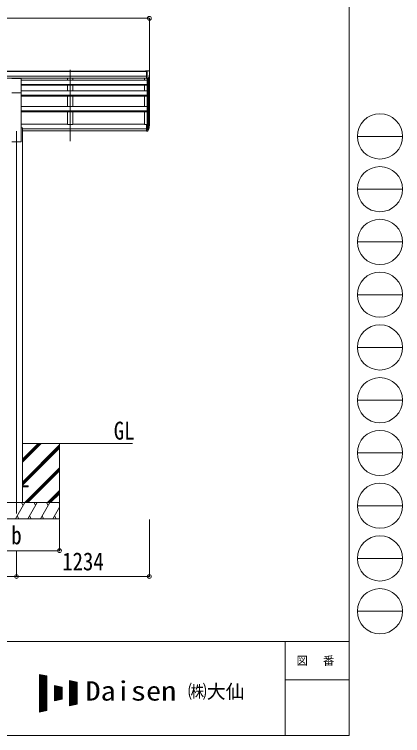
# Model space of a CAD drawing. Units: millimetres at full size; details may follow other scales. Extents: x -9783 to 33754, y -10064 to 6752.
# Drawn here: x 6287 to 9892, y -6828 to -130 of the extents above; entities that cross this region are included whole.
import ezdxf
from ezdxf.enums import TextEntityAlignment as Align

# ---------------------------------------------------------------- set-up
doc = ezdxf.new("R2010")
doc.units = ezdxf.units.MM
doc.header["$LTSCALE"] = 35
doc.header["$PDMODE"] = 32
doc.header["$PDSIZE"] = 35
for name, color, linetype, lineweight in [('0-0_0', 7, 'Continuous', 9), ('0-1_本体', 4, 'Continuous', 9), ('0-2_部品', 7, 'Continuous', 9), ('0-8_PARTS2', 2, 'Continuous', 9), ('0-A_寸法', 6, 'Continuous', 9), ('F-0_240', 7, 'Continuous', 9)]:
    doc.layers.add(name, color=color, linetype=linetype, lineweight=lineweight)
doc.styles.add('ＭＳ ゴシック', font='')
doc.styles.get('ＭＳ ゴシック').set_extended_font_data('MS Gothic')

msp = doc.modelspace()

# ---------------------------------------------------------------- linework, layer by layer
at = {"layer": '0-0_0'}
for p, q in [((6361.2, -4114.32), (7382.2, -4114.32)), ((6361.2, -4290.15), (6537.04, -4114.32)), ((6361.2, -4276.01), (6522.89, -4114.32)), ((6361.2, -4261.87), (6508.75, -4114.32)), ((6361.2, -4474), (6706.2, -4129)), ((6361.2, -4488.14), (6706.2, -4143.14)), ((6706.2, -4114.32), (6706.2, -4814.32)), ((6361.2, -4502.28), (6706.2, -4157.29)), ((6383.01, -4664.32), (6706.2, -4341.13)), ((6397.15, -4664.32), (6706.2, -4355.28)), ((6411.3, -4664.32), (6706.2, -4369.42)), ((6595.15, -4664.32), (6706.2, -4553.26)), ((6609.29, -4664.32), (6706.2, -4567.41)), ((6623.43, -4664.32), (6706.2, -4581.55)), ((6706.2, -4664.32), (5906.2, -4664.32)), ((6297.36, -4814.32), (6383.96, -4664.32)), ((6368.96, -4690.3), (6353.96, -4664.32)), ((6412.83, -4814.32), (6499.43, -4664.32)), ((6484.43, -4690.3), (6469.43, -4664.32)), ((6528.3, -4814.32), (6614.9, -4664.32)), ((6584.9, -4664.32), (6599.9, -4690.3)), ((6700.37, -4664.32), (6706.2, -4674.42)), ((6643.77, -4814.32), (6706.2, -4706.18)), ((5906.2, -4814.32), (6706.2, -4814.32)), ((6312.36, -4788.34), (6327.36, -4814.32)), ((6427.83, -4788.34), (6442.83, -4814.32)), ((6543.3, -4788.34), (6558.3, -4814.32)), ((6658.77, -4788.34), (6673.77, -4814.32))]:
    msp.add_line(p, q, dxfattribs=at)
at = {"layer": '0-1_本体'}
for p, q in [((1798.7, -655.9), (7503.7, -655.9)), ((1798.7, -661.26), (7513.7, -661.26)), ((1798.7, -704.77), (7513.7, -704.78)), ((1798.7, -722.44), (7513.7, -722.44)), ((6779.2, -722.44), (6779.2, -741.09)), ((6829.2, -722.44), (6829.2, -741.09)), ((7495.2, -722.44), (7495.2, -741.09)), ((7520.2, -726.28), (7520.2, -1152.88)), ((7526.2, -726.8), (7526.2, -1197.32)), ((7535.92, -711.45), (7535.92, -1179.32)), ((7540.2, -1155.05), (7540.2, -692.65)), ((7520.2, -740.68), (6348.7, -740.68)), ((6348.7, -782.37), (7520.2, -782.37)), ((6348.7, -784.06), (7520.2, -784.06)), ((6348.7, -788.47), (7520.2, -788.47)), ((6779.2, -788.49), (6779.2, -794.25)), ((6779.2, -788.49), (6779.2, -839.46)), ((6829.2, -788.49), (6829.2, -794.25)), ((6829.2, -788.49), (6829.2, -839.46)), ((7495.2, -788.47), (7495.2, -839.46)), ((6348.7, -839.46), (7520.2, -839.46)), ((6348.7, -1314.32), (6348.7, -858.68)), ((6348.7, -880.11), (7520.2, -880.11)), ((6348.7, -881.8), (7520.2, -881.8)), ((6348.7, -888.52), (7520.2, -888.52)), ((6779.2, -888.52), (6779.2, -985.19)), ((6829.2, -888.52), (6829.2, -985.19)), ((7495.2, -888.52), (7495.2, -985.19)), ((6348.7, -985.19), (7520.2, -985.19)), ((7520.2, -1024.66), (6348.7, -1024.66)), ((7520.2, -1026.34), (6348.7, -1026.34)), ((7520.2, -1035.38), (6348.7, -1035.38)), ((6779.2, -1035.38), (6779.2, -1153.71)), ((7495.2, -1035.38), (7495.2, -1153.71)), ((6348.7, -1148.5), (6779.2, -1148.5)), ((6348.7, -1184.32), (6361.2, -1184.32)), ((6361.2, -1184.32), (6361.2, -4664.31)), ((6361.2, -1192.8), (7513.7, -1192.8)), ((6361.2, -1194.18), (7513.7, -1194.18)), ((6829.2, -1148.5), (7495.2, -1148.5)), ((7513.7, -1153.71), (7495.2, -1153.71)), ((6361.2, -1211.36), (7513.7, -1211.36)), ((6263.7, -1314.32), (6348.7, -1314.32))]:
    msp.add_line(p, q, dxfattribs=at)
msp.add_lwpolyline([(6829.2, -1035.38), (6829.2, -1153.71), (6779.2, -1153.71)], dxfattribs=at)
at = {"layer": '0-2_部品'}
for p, q in [((7513.7, -654.29), (7503.7, -654.38)), ((7503.7, -655.9), (7503.7, -654.38)), ((7513.7, -726.28), (7513.7, -654.29)), ((7532.2, -654.29), (7513.7, -654.29)), ((7520.2, -727.28), (7520.2, -654.29)), ((7532.2, -654.29), (7534.54, -654.44)), ((7535.3, -654.86), (7539.36, -660.67)), ((7542.2, -663.67), (7542.2, -664.29)), ((6263.7, -724.53), (6348.7, -724.53)), ((6348.7, -858.68), (6348.7, -724.53)), ((7513.7, -726.28), (7520.2, -726.28)), ((7520.2, -727.28), (7525.41, -726.96)), ((7527.83, -725.47), (7537.1, -709.4)), ((6263.7, -858.68), (6348.7, -858.68)), ((7513.7, -1152.88), (7513.7, -1213.94)), ((7513.7, -1152.88), (7520.2, -1152.88)), ((7513.7, -1191.19), (7520.2, -1191.19)), ((7513.7, -1196.59), (7520.2, -1196.59)), ((7520.2, -1152.88), (7520.2, -1214.76)), ((7520.2, -1197.59), (7525.34, -1197.59)), ((7520.2, -1199.59), (7525.05, -1199.59)), ((7526.64, -1196.84), (7536.39, -1178.43)), ((7537.81, -1178.92), (7527.65, -1198.09)), ((7535.23, -1195.78), (7527.65, -1213.26)), ((7513.7, -1213.94), (7520.2, -1213.94)), ((7520.2, -1214.76), (7525.05, -1214.76))]:
    msp.add_line(p, q, dxfattribs=at)
at = {"layer": '0-2_部品', "color": 4}
msp.add_line((6416, -4509.82), (6361.2, -4509.82), dxfattribs=at)
msp.add_lwpolyline([(6416, -4509.82), (6416, -4518.82), (6361.2, -4518.82)], dxfattribs=at)
at = {"layer": '0-2_部品'}
for centre, radius, start, end in [((7534.48, -655.44), 1, 35, 86.5), ((7340.2, -664.29), 202, 347.09739, 0), ((7539.2, -663.67), 3, 0, 87), ((7525.23, -723.97), 3, 273.5, 330), ((7525.05, -1196.59), 3, 270, 330), ((7525.34, -1196.09), 1.5, 270, 330), ((7406.99, -1159.7), 133.22, 344.28698, 356.72013), ((7452.26, -1152.47), 88.05, 342.78929, 2.77608), ((7451.54, -1156.75), 89.07, 345.58812, 5.50424), ((7525.05, -1211.76), 3, 270, 330)]:
    msp.add_arc(centre, radius, start, end, dxfattribs=at)
at = {"layer": '0-8_PARTS2'}
for p, q in [((6804.2, -1308.12), (6804.2, -645.59)), ((6306.2, -1214.32), (6306.2, -4764.32))]:
    msp.add_line(p, q, dxfattribs=at)
at = {"layer": '0-A_寸法'}
for p, q in [((1772.2, -165.96), (7540.2, -165.96)), ((7540.2, -165.96), (7540.2, -711.59)), ((6706.2, -5110.71), (6706.2, -4821.74)), ((7540.2, -5350.69), (7540.2, -4821.74)), ((5906.2, -5110.71), (6706.2, -5110.71)), ((6306.2, -5350.69), (6306.2, -5110.71)), ((3006.2, -5350.69), (6306.2, -5350.69)), ((6306.2, -5350.69), (7540.2, -5350.69))]:
    msp.add_line(p, q, dxfattribs=at)
for p in [(7540.2, -165.96), (6706.2, -5110.71), (6306.2, -5350.69), (7540.2, -5350.69)]:
    msp.add_point(p, dxfattribs=at)
at = {"layer": 'F-0_240', "color": 5}
for p, q in [((9396.97, 6751.9), (9396.97, -6828.1)), ((-9783.03, -5953.1), (9396.97, -5953.1)), ((8801.97, -5953.1), (8801.97, -6828.1)), ((8801.97, -6311.85), (9396.97, -6311.85)), ((-9783.03, -6828.1), (9396.97, -6828.1))]:
    msp.add_line(p, q, dxfattribs=at)
at = {"layer": 'F-0_240', "color": 4}
for p, q in [((9471.77, -1263.1), (9891.77, -1263.1)), ((9471.77, -1753.1), (9891.77, -1753.1)), ((9471.77, -2243.1), (9891.77, -2243.1)), ((9471.77, -2733.1), (9891.77, -2733.1)), ((9471.77, -3223.1), (9891.77, -3223.1)), ((9471.77, -3713.1), (9891.77, -3713.1)), ((9471.77, -4203.1), (9891.77, -4203.1)), ((9471.77, -4693.1), (9891.77, -4693.1)), ((9471.77, -5183.1), (9891.77, -5183.1)), ((9471.77, -5673.1), (9891.77, -5673.1))]:
    msp.add_line(p, q, dxfattribs=at)
at = {"layer": 'F-0_240'}
for p, q in [((6519.04, -6259.47), (6589.04, -6274.05)), ((6519.04, -6259.47), (6519.04, -6609.47)), ((6519.04, -6262.76), (6534.85, -6262.76)), ((6519.04, -6266.26), (6551.65, -6266.26)), ((6519.04, -6269.76), (6568.45, -6269.76)), ((6519.04, -6273.26), (6585.25, -6273.26)), ((6519.04, -6276.76), (6589.04, -6276.76)), ((6519.04, -6280.26), (6589.04, -6280.26)), ((6519.04, -6283.76), (6589.04, -6283.76)), ((6519.04, -6287.26), (6589.04, -6287.26)), ((6519.04, -6290.76), (6589.04, -6290.76)), ((6519.04, -6294.26), (6589.04, -6294.26)), ((6521.12, -6609.03), (6521.12, -6259.9)), ((6524.62, -6608.3), (6524.62, -6260.63)), ((6528.12, -6607.58), (6528.12, -6261.36)), ((6531.62, -6606.85), (6531.62, -6262.09)), ((6535.12, -6606.12), (6535.12, -6262.81)), ((6538.62, -6605.39), (6538.62, -6263.54)), ((6542.12, -6604.66), (6542.12, -6264.27)), ((6545.62, -6603.93), (6545.62, -6265)), ((6549.12, -6603.2), (6549.12, -6265.73)), ((6552.62, -6602.47), (6552.62, -6266.46)), ((6556.12, -6601.74), (6556.12, -6267.19)), ((6559.62, -6601.01), (6559.62, -6267.92)), ((6563.12, -6600.28), (6563.12, -6268.65)), ((6566.62, -6599.55), (6566.62, -6269.38)), ((6570.12, -6598.83), (6570.12, -6270.11)), ((6573.62, -6598.1), (6573.62, -6270.84)), ((6577.12, -6597.37), (6577.12, -6271.56)), ((6580.62, -6596.64), (6580.62, -6272.29)), ((6584.12, -6595.91), (6584.12, -6273.02)), ((6587.62, -6595.18), (6587.62, -6273.75)), ((6589.04, -6274.05), (6589.04, -6594.88)), ((6519.04, -6297.76), (6589.04, -6297.76)), ((6519.04, -6301.26), (6589.04, -6301.26)), ((6519.04, -6304.76), (6589.04, -6304.76)), ((6519.04, -6308.26), (6589.04, -6308.26)), ((6519.04, -6311.76), (6589.04, -6311.76)), ((6519.04, -6315.26), (6589.04, -6315.26)), ((6519.04, -6318.76), (6589.04, -6318.76)), ((6519.04, -6322.26), (6589.04, -6322.26)), ((6519.04, -6325.76), (6589.04, -6325.76)), ((6519.04, -6329.26), (6589.04, -6329.26)), ((6519.04, -6332.76), (6589.04, -6332.76)), ((6519.04, -6336.26), (6589.04, -6336.26)), ((6519.04, -6339.76), (6589.04, -6339.76)), ((6519.04, -6343.26), (6589.04, -6343.26)), ((6519.04, -6346.76), (6589.04, -6346.76)), ((6519.04, -6350.26), (6589.04, -6350.26)), ((6519.04, -6353.76), (6589.04, -6353.76)), ((6519.04, -6357.26), (6589.04, -6357.26)), ((6519.04, -6360.76), (6589.04, -6360.76)), ((6799.04, -6317.8), (6869.04, -6332.38)), ((6799.04, -6317.8), (6799.04, -6551.13)), ((6799.04, -6318.76), (6803.65, -6318.76)), ((6799.04, -6322.26), (6820.45, -6322.26)), ((6799.04, -6325.76), (6837.25, -6325.76)), ((6799.04, -6329.26), (6854.05, -6329.26)), ((6799.04, -6332.76), (6869.04, -6332.76)), ((6799.04, -6336.26), (6869.04, -6336.26)), ((6799.04, -6339.76), (6869.04, -6339.76)), ((6799.04, -6343.26), (6869.04, -6343.26)), ((6799.04, -6346.76), (6869.04, -6346.76)), ((6799.04, -6350.26), (6869.04, -6350.26)), ((6799.04, -6353.76), (6869.04, -6353.76)), ((6799.04, -6357.26), (6869.04, -6357.26)), ((6799.04, -6360.76), (6869.04, -6360.76)), ((6801.12, -6550.7), (6801.12, -6318.23)), ((6804.62, -6549.97), (6804.62, -6318.96)), ((6808.12, -6549.24), (6808.12, -6319.69)), ((6811.62, -6548.51), (6811.62, -6320.42)), ((6815.12, -6547.78), (6815.12, -6321.15)), ((6818.62, -6547.05), (6818.62, -6321.88)), ((6822.12, -6546.33), (6822.12, -6322.61)), ((6825.62, -6545.6), (6825.62, -6323.34)), ((6829.12, -6544.87), (6829.12, -6324.06)), ((6832.62, -6544.14), (6832.62, -6324.79)), ((6836.12, -6543.41), (6836.12, -6325.52)), ((6839.62, -6542.68), (6839.62, -6326.25)), ((6843.12, -6541.95), (6843.12, -6326.98)), ((6846.62, -6541.22), (6846.62, -6327.71)), ((6850.12, -6540.49), (6850.12, -6328.44)), ((6853.62, -6539.76), (6853.62, -6329.17)), ((6857.12, -6539.03), (6857.12, -6329.9)), ((6860.62, -6538.3), (6860.62, -6330.63)), ((6864.12, -6537.58), (6864.12, -6331.36)), ((6867.62, -6536.85), (6867.62, -6332.09)), ((6869.04, -6332.38), (6869.04, -6536.55)), ((6519.04, -6364.26), (6589.04, -6364.26)), ((6519.04, -6367.76), (6589.04, -6367.76)), ((6519.04, -6371.26), (6589.04, -6371.26)), ((6519.04, -6374.76), (6589.04, -6374.76)), ((6519.04, -6378.26), (6589.04, -6378.26)), ((6519.04, -6381.76), (6589.04, -6381.76)), ((6519.04, -6385.26), (6589.04, -6385.26)), ((6519.04, -6388.76), (6589.04, -6388.76)), ((6519.04, -6392.26), (6589.04, -6392.26)), ((6519.04, -6395.76), (6589.04, -6395.76)), ((6519.04, -6399.26), (6589.04, -6399.26)), ((6519.04, -6402.76), (6589.04, -6402.76)), ((6519.04, -6406.26), (6589.04, -6406.26)), ((6519.04, -6409.76), (6589.04, -6409.76)), ((6519.04, -6413.26), (6589.04, -6413.26)), ((6519.04, -6416.76), (6589.04, -6416.76)), ((6519.04, -6420.26), (6589.04, -6420.26)), ((6519.04, -6423.76), (6589.04, -6423.76)), ((6519.04, -6427.26), (6589.04, -6427.26)), ((6659.04, -6364.47), (6729.04, -6379.05)), ((6659.04, -6364.47), (6659.04, -6504.47)), ((6659.04, -6367.76), (6674.85, -6367.76)), ((6659.04, -6371.26), (6691.65, -6371.26)), ((6659.04, -6374.76), (6708.45, -6374.76)), ((6659.04, -6378.26), (6725.25, -6378.26)), ((6659.04, -6381.76), (6729.04, -6381.76)), ((6659.04, -6385.26), (6729.04, -6385.26)), ((6659.04, -6388.76), (6729.04, -6388.76)), ((6659.04, -6392.26), (6729.04, -6392.26)), ((6659.04, -6395.76), (6729.04, -6395.76)), ((6659.04, -6399.26), (6729.04, -6399.26)), ((6659.04, -6402.76), (6729.04, -6402.76)), ((6659.04, -6406.26), (6729.04, -6406.26)), ((6659.04, -6409.76), (6729.04, -6409.76)), ((6659.04, -6413.26), (6729.04, -6413.26)), ((6659.04, -6416.76), (6729.04, -6416.76)), ((6659.04, -6420.26), (6729.04, -6420.26)), ((6659.04, -6423.76), (6729.04, -6423.76)), ((6659.04, -6427.26), (6729.04, -6427.26)), ((6661.12, -6504.03), (6661.12, -6364.9)), ((6664.62, -6503.3), (6664.62, -6365.63)), ((6668.12, -6502.58), (6668.12, -6366.36)), ((6671.62, -6501.85), (6671.62, -6367.09)), ((6675.12, -6501.12), (6675.12, -6367.81)), ((6678.62, -6500.39), (6678.62, -6368.54)), ((6682.12, -6499.66), (6682.12, -6369.27)), ((6685.62, -6498.93), (6685.62, -6370)), ((6689.12, -6498.2), (6689.12, -6370.73)), ((6692.62, -6497.47), (6692.62, -6371.46)), ((6696.12, -6496.74), (6696.12, -6372.19)), ((6699.62, -6496.01), (6699.62, -6372.92)), ((6703.12, -6495.28), (6703.12, -6373.65)), ((6706.62, -6494.55), (6706.62, -6374.38)), ((6710.12, -6493.83), (6710.12, -6375.11)), ((6713.62, -6493.1), (6713.62, -6375.84)), ((6717.12, -6492.37), (6717.12, -6376.56)), ((6720.62, -6491.64), (6720.62, -6377.29)), ((6724.12, -6490.91), (6724.12, -6378.02)), ((6727.62, -6490.18), (6727.62, -6378.75)), ((6729.04, -6379.05), (6729.04, -6489.88)), ((6799.04, -6364.26), (6869.04, -6364.26)), ((6799.04, -6367.76), (6869.04, -6367.76)), ((6799.04, -6371.26), (6869.04, -6371.26)), ((6799.04, -6374.76), (6869.04, -6374.76)), ((6799.04, -6378.26), (6869.04, -6378.26)), ((6799.04, -6381.76), (6869.04, -6381.76)), ((6799.04, -6385.26), (6869.04, -6385.26)), ((6799.04, -6388.76), (6869.04, -6388.76)), ((6799.04, -6392.26), (6869.04, -6392.26)), ((6799.04, -6395.76), (6869.04, -6395.76)), ((6799.04, -6399.26), (6869.04, -6399.26)), ((6799.04, -6402.76), (6869.04, -6402.76)), ((6799.04, -6406.26), (6869.04, -6406.26)), ((6799.04, -6409.76), (6869.04, -6409.76)), ((6799.04, -6413.26), (6869.04, -6413.26)), ((6799.04, -6416.76), (6869.04, -6416.76)), ((6799.04, -6420.26), (6869.04, -6420.26)), ((6799.04, -6423.76), (6869.04, -6423.76)), ((6799.04, -6427.26), (6869.04, -6427.26)), ((6519.04, -6430.76), (6589.04, -6430.76)), ((6519.04, -6434.26), (6589.04, -6434.26)), ((6519.04, -6437.76), (6589.04, -6437.76)), ((6519.04, -6441.26), (6589.04, -6441.26)), ((6519.04, -6444.76), (6589.04, -6444.76)), ((6519.04, -6448.26), (6589.04, -6448.26)), ((6519.04, -6451.76), (6589.04, -6451.76)), ((6519.04, -6455.26), (6589.04, -6455.26)), ((6519.04, -6458.76), (6589.04, -6458.76)), ((6519.04, -6462.26), (6589.04, -6462.26)), ((6519.04, -6465.76), (6589.04, -6465.76)), ((6519.04, -6469.26), (6589.04, -6469.26)), ((6519.04, -6472.76), (6589.04, -6472.76)), ((6519.04, -6476.26), (6589.04, -6476.26)), ((6519.04, -6479.76), (6589.04, -6479.76)), ((6519.04, -6483.26), (6589.04, -6483.26)), ((6519.04, -6486.76), (6589.04, -6486.76)), ((6519.04, -6490.26), (6589.04, -6490.26)), ((6519.04, -6493.76), (6589.04, -6493.76)), ((6659.04, -6430.76), (6729.04, -6430.76)), ((6659.04, -6434.26), (6729.04, -6434.26)), ((6659.04, -6437.76), (6729.04, -6437.76)), ((6659.04, -6441.26), (6729.04, -6441.26)), ((6659.04, -6444.76), (6729.04, -6444.76)), ((6659.04, -6448.26), (6729.04, -6448.26)), ((6659.04, -6451.76), (6729.04, -6451.76)), ((6659.04, -6455.26), (6729.04, -6455.26)), ((6659.04, -6458.76), (6729.04, -6458.76)), ((6659.04, -6462.26), (6729.04, -6462.26)), ((6659.04, -6465.76), (6729.04, -6465.76)), ((6659.04, -6469.26), (6729.04, -6469.26)), ((6659.04, -6472.76), (6729.04, -6472.76)), ((6659.04, -6476.26), (6729.04, -6476.26)), ((6659.04, -6479.76), (6729.04, -6479.76)), ((6659.04, -6483.26), (6729.04, -6483.26)), ((6659.04, -6486.76), (6729.04, -6486.76)), ((6659.04, -6504.47), (6729.04, -6489.88)), ((6659.04, -6490.26), (6727.23, -6490.26)), ((6659.04, -6493.76), (6710.43, -6493.76)), ((6799.04, -6430.76), (6869.04, -6430.76)), ((6799.04, -6434.26), (6869.04, -6434.26)), ((6799.04, -6437.76), (6869.04, -6437.76)), ((6799.04, -6441.26), (6869.04, -6441.26)), ((6799.04, -6444.76), (6869.04, -6444.76)), ((6799.04, -6448.26), (6869.04, -6448.26)), ((6799.04, -6451.76), (6869.04, -6451.76)), ((6799.04, -6455.26), (6869.04, -6455.26)), ((6799.04, -6458.76), (6869.04, -6458.76)), ((6799.04, -6462.26), (6869.04, -6462.26)), ((6799.04, -6465.76), (6869.04, -6465.76)), ((6799.04, -6469.26), (6869.04, -6469.26)), ((6799.04, -6472.76), (6869.04, -6472.76)), ((6799.04, -6476.26), (6869.04, -6476.26)), ((6799.04, -6479.76), (6869.04, -6479.76)), ((6799.04, -6483.26), (6869.04, -6483.26)), ((6799.04, -6486.76), (6869.04, -6486.76)), ((6799.04, -6490.26), (6869.04, -6490.26)), ((6799.04, -6493.76), (6869.04, -6493.76)), ((6519.04, -6497.26), (6589.04, -6497.26)), ((6519.04, -6500.76), (6589.04, -6500.76)), ((6519.04, -6504.26), (6589.04, -6504.26)), ((6519.04, -6507.76), (6589.04, -6507.76)), ((6519.04, -6511.26), (6589.04, -6511.26)), ((6519.04, -6514.76), (6589.04, -6514.76)), ((6519.04, -6518.26), (6589.04, -6518.26)), ((6519.04, -6521.76), (6589.04, -6521.76)), ((6519.04, -6525.26), (6589.04, -6525.26)), ((6519.04, -6528.76), (6589.04, -6528.76)), ((6519.04, -6532.26), (6589.04, -6532.26)), ((6519.04, -6535.76), (6589.04, -6535.76)), ((6519.04, -6539.26), (6589.04, -6539.26)), ((6519.04, -6542.76), (6589.04, -6542.76)), ((6519.04, -6546.26), (6589.04, -6546.26)), ((6519.04, -6549.76), (6589.04, -6549.76)), ((6519.04, -6553.26), (6589.04, -6553.26)), ((6519.04, -6556.76), (6589.04, -6556.76)), ((6519.04, -6560.26), (6589.04, -6560.26)), ((6519.04, -6563.76), (6589.04, -6563.76)), ((6659.04, -6497.26), (6693.63, -6497.26)), ((6659.04, -6500.76), (6676.83, -6500.76)), ((6659.04, -6504.26), (6660.03, -6504.26)), ((6799.04, -6497.26), (6869.04, -6497.26)), ((6799.04, -6500.76), (6869.04, -6500.76)), ((6799.04, -6504.26), (6869.04, -6504.26)), ((6799.04, -6507.76), (6869.04, -6507.76)), ((6799.04, -6511.26), (6869.04, -6511.26)), ((6799.04, -6514.76), (6869.04, -6514.76)), ((6799.04, -6518.26), (6869.04, -6518.26)), ((6799.04, -6521.76), (6869.04, -6521.76)), ((6799.04, -6525.26), (6869.04, -6525.26)), ((6799.04, -6528.76), (6869.04, -6528.76)), ((6799.04, -6532.26), (6869.04, -6532.26)), ((6799.04, -6535.76), (6869.04, -6535.76)), ((6869.04, -6536.55), (6799.04, -6551.13)), ((6799.04, -6539.26), (6856.03, -6539.26)), ((6799.04, -6542.76), (6839.23, -6542.76)), ((6799.04, -6546.26), (6822.43, -6546.26)), ((6799.04, -6549.76), (6805.63, -6549.76)), ((6519.04, -6567.26), (6589.04, -6567.26)), ((6519.04, -6570.76), (6589.04, -6570.76)), ((6519.04, -6574.26), (6589.04, -6574.26)), ((6519.04, -6577.76), (6589.04, -6577.76)), ((6519.04, -6581.26), (6589.04, -6581.26)), ((6519.04, -6584.76), (6589.04, -6584.76)), ((6519.04, -6588.26), (6589.04, -6588.26)), ((6519.04, -6591.76), (6589.04, -6591.76)), ((6589.04, -6594.88), (6519.04, -6609.47)), ((6519.04, -6595.26), (6587.23, -6595.26)), ((6519.04, -6598.76), (6570.43, -6598.76)), ((6519.04, -6602.26), (6553.63, -6602.26)), ((6519.04, -6605.76), (6536.83, -6605.76)), ((6519.04, -6609.26), (6520.03, -6609.26))]:
    msp.add_line(p, q, dxfattribs=at)
at = {"layer": 'F-0_240', "color": 4}
for centre in [(9681.77, -1263.1), (9681.77, -1753.1), (9681.77, -2243.1), (9681.77, -2733.1), (9681.77, -3223.1), (9681.77, -3713.1), (9681.77, -4203.1), (9681.77, -4693.1), (9681.77, -5183.1), (9681.77, -5673.1)]:
    msp.add_circle(centre, 210, dxfattribs=at)

# ---------------------------------------------------------------- texts
at = {"layer": '0-0_0', "style": 'ＭＳ ゴシック', "width": 0.85}
msp.add_text('GL', height=166.8, dxfattribs=at).set_placement((7209.42, -4129.26), align=Align.BOTTOM_LEFT)
at = {"layer": '0-A_寸法', "color": 7, "style": 'ＭＳ ゴシック', "width": 0.85}
for s, p in [('b', (6258.08, -5101.21)), ('1234', (6730.7, -5343.69))]:
    msp.add_text(s, height=166.8, dxfattribs=at).set_placement(p, align=Align.BOTTOM_LEFT)
at = {"layer": 'F-0_240', "style": 'ＭＳ ゴシック', "width": 1.15}
msp.add_text('Daisen', height=179.6, dxfattribs=at).set_placement((6947.05, -6556.97), align=Align.BOTTOM_LEFT)
at = {"layer": 'F-0_240', "style": 'ＭＳ ゴシック'}
msp.add_text('㈱大仙\u3000', height=128.3, dxfattribs=at).set_placement((7898.35, -6521.97), align=Align.BOTTOM_LEFT)
at = {"layer": 'F-0_240', "insert": (8906.97, -6180.6), "char_height": 76.98, "attachment_point": 7, "style": 'ＭＳ ゴシック'}
msp.add_mtext('\\T1.17;図\u3000番', dxfattribs=at)

doc.saveas('drawing.dxf')
